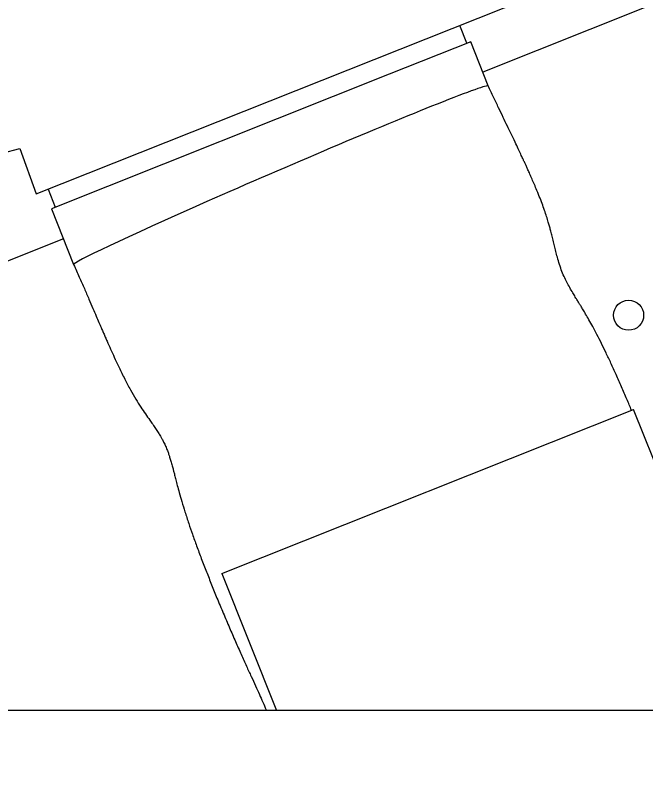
# Model space of a CAD drawing. Extents: x -2187 to 96136, y -11110 to 52208.
# Drawn here: x 39019 to 39480, y 18663 to 19224 of the extents above; entities that cross this region are included whole.
import ezdxf

# ---------------------------------------------------------------- set-up
doc = ezdxf.new("R2010")
doc.units = 0
doc.header["$LTSCALE"] = 1000
doc.header["$MEASUREMENT"] = 0
doc.linetypes.add('ACAD_ISO02W100', pattern=[15, 12, -3])
doc.styles.add('HZHT', font='hztxt_e.shx', dxfattribs={"width": 1.5, "bigfont": 'hztxt.shx'})
doc.dimstyles.new('75', dxfattribs={"dimscale": 100, "dimtxt": 3, "dimasz": 1, "dimexe": 1, "dimexo": 1, "dimgap": 0.2, "dimtad": 1, "dimdec": 0, "dimrnd": 10, "dimzin": 0, "dimdsep": 46, "dimtxsty": 'HZHT', "dimblk1": 'ARCHTICK', "dimblk2": 'ARCHTICK', "dimsah": 1, "dimcen": 1, "dimdle": 0.5, "dimclrd": 1, "dimclre": 1, "dimadec": 0, "dimazin": 0, "dimtfac": 1, "dimtdec": 0, "dimtix": 1, "dimtmove": 2, "dimatfit": 3, "dimfxl": 0, "dimtolj": 1, "dimtzin": 0, "dimarcsym": 0})

# ---------------------------------------------------------------- blocks, each defined once
blk = doc.blocks.new('_ArchTick')
at = {"color": 0, "linetype": 'ByBlock', "const_width": 0.4}
blk.add_lwpolyline([(-0.5, -0.5), (0.5, 0.5)], dxfattribs=at)
blk = doc.blocks.new('*D126')
at = {"color": 1, "linetype": 'ACAD_ISO02W100', "lineweight": -2, "ltscale": 750}
for p, q in [((42390.1, 18589.5), (42390.1, 17223.45)), ((38440.1, 18544.5), (38440.1, 17223.45)), ((38390.1, 17323.45), (39094.86, 17323.45)), ((42440.1, 17323.45), (40344.86, 17323.45))]:
    blk.add_line(p, q, dxfattribs=at)
at = {"layer": 'Defpoints', "color": 0, "linetype": 'ACAD_ISO02W100', "ltscale": 750}
for p in [(42390.1, 18689.5), (38440.1, 18644.5), (42390.1, 17323.45)]:
    blk.add_point(p, dxfattribs=at)
at = {"color": 1, "linetype": 'ACAD_ISO02W100', "lineweight": -2, "ltscale": 750, "xscale": 100, "yscale": 100, "zscale": 100, "rotation": 180}
blk.add_blockref('_ArchTick', (38440.1, 17323.45), dxfattribs=at)
at = {"color": 1, "linetype": 'ACAD_ISO02W100', "lineweight": -2, "ltscale": 750, "xscale": 100, "yscale": 100, "zscale": 100}
blk.add_blockref('_ArchTick', (42390.1, 17323.45), dxfattribs=at)
at = {"color": 0, "linetype": 'ACAD_ISO02W100', "ltscale": 750, "insert": (39719.86, 17473.45), "char_height": 300, "attachment_point": 2, "style": 'HZHT'}
blk.add_mtext('\\A1;3950', dxfattribs=at)

msp = doc.modelspace()

# ---------------------------------------------------------------- linework, layer by layer
at = {"color": 7, "linetype": 'Continuous', "lineweight": 15}
for p, q in [((39034.078, 19093.293), (39430.109, 19250.967)), ((39478.54, 19229.348), (39360.476, 19182.342)), ((39348.86, 19203.41), (39343.633, 19216.537)), ((39351.647, 19204.52), (39291.941, 19180.749)), ((39364.498, 19172.242), (39351.647, 19204.52)), ((39291.941, 19180.749), (39045.053, 19082.454)), ((39021.916, 19126.385), (39034.078, 19093.293)), ((39042.614, 19096.691), (39047.84, 19083.563)), ((39045.053, 19082.454), (39061.345, 19041.533)), ((39053.882, 19060.276), (39011.874, 19043.551)), ((39169.776, 18815.707), (39470.794, 18935.558)), ((39558.41, 18715.501), (39470.794, 18935.558)), ((39169.776, 18815.707), (39209.673, 18715.501)), ((39915.097, 18715.501), (38915.097, 18715.501)), ((39915.097, 18715.501), (38915.097, 18715.501))]:
    msp.add_line(p, q, dxfattribs=at)
at = {"color": 7, "linetype": 'Continuous', "lineweight": 15, "flags": 128}
msp.add_lwpolyline([(39005.404, 19122.206), (39009.087, 19123.086), (39021.916, 19126.385)], dxfattribs=at)
at = {"color": 7, "linetype": 'Continuous', "lineweight": 15}
msp.add_circle((39467.097, 19004.501), 11, dxfattribs=at)
for start_param, end_param in [(-0.0006808, 0.7077863), (0.7077863, 3.1430845)]:
    msp.add_ellipse((39212.921, 19106.888), major_axis=(151.575, 65.357), ratio=0.0241359, start_param=start_param, end_param=end_param, dxfattribs=at)
for points, knots in [([(39469.259, 18934.947), (39468.143, 18937.644), (39465.765, 18943.389), (39462.019, 18952.081), (39458.129, 18960.885), (39454.335, 18969.194), (39450.745, 18976.795), (39447.307, 18983.811), (39444.043, 18990.21), (39440.956, 18996.013), (39438.208, 19000.975), (39435.865, 19005.059), (39433.95, 19008.296), (39432.578, 19010.568), (39431.634, 19012.118), (39430.861, 19013.383), (39429.853, 19015.026), (39428.443, 19017.328), (39426.653, 19020.277), (39424.576, 19023.792), (39422.419, 19027.668), (39420.275, 19031.949), (39418.286, 19036.585), (39416.519, 19041.62), (39415.089, 19046.594), (39413.93, 19051.147), (39412.932, 19055.274), (39411.965, 19059.291), (39411.01, 19063.139), (39410.105, 19066.607), (39409.246, 19069.734), (39408.298, 19073.006), (39407.111, 19076.852), (39405.606, 19081.361), (39403.81, 19086.305), (39401.771, 19091.567), (39399.739, 19096.546), (39397.818, 19101.09), (39396.149, 19104.942), (39394.617, 19108.412), (39393.289, 19111.378), (39392.184, 19113.816), (39391.312, 19115.728), (39390.507, 19117.482), (39389.537, 19119.584), (39388.161, 19122.542), (39386.294, 19126.521), (39383.913, 19131.544), (39381.243, 19137.127), (39378.349, 19143.151), (39375.299, 19149.489), (39371.93, 19156.506), (39368.265, 19164.189), (39365.786, 19169.489), (39364.494, 19172.25)], [0, 0, 0, 0, 0.0336706, 0.0717341, 0.1091639, 0.1444822, 0.1766496, 0.2055024, 0.2339304, 0.2591671, 0.2817717, 0.3007982, 0.316064, 0.3275596, 0.3327306, 0.3372735, 0.3445054, 0.3548255, 0.368208, 0.3842657, 0.4020483, 0.4195491, 0.4391441, 0.4604063, 0.4813714, 0.4983408, 0.5142391, 0.5300054, 0.545681, 0.5596452, 0.5710842, 0.5828667, 0.5986487, 0.6172192, 0.6373397, 0.6589107, 0.6818574, 0.6989467, 0.7154201, 0.7299704, 0.7424403, 0.7527087, 0.7606868, 0.7665435, 0.7747982, 0.7873, 0.8041429, 0.8254198, 0.8512109, 0.8751314, 0.901985, 0.931763, 0.9644429, 1, 1, 1, 1]), ([(39061.348, 19041.525), (39062.73, 19038.511), (39065.397, 19032.692), (39069.098, 19024.24), (39072.414, 19016.563), (39075.286, 19009.854), (39077.72, 19004.167), (39079.717, 18999.511), (39081.325, 18995.78), (39082.663, 18992.69), (39083.885, 18989.884), (39085.138, 18987.02), (39086.853, 18983.125), (39089.059, 18978.179), (39091.749, 18972.27), (39094.949, 18965.428), (39098.589, 18957.97), (39102.647, 18950.23), (39106.597, 18943.426), (39110.313, 18937.554), (39113.763, 18932.436), (39116.702, 18928.231), (39119.165, 18924.718), (39121.237, 18921.707), (39123.115, 18918.853), (39124.675, 18916.318), (39125.985, 18914.031), (39127.292, 18911.55), (39128.629, 18908.702), (39129.827, 18905.771), (39130.786, 18903.124), (39131.637, 18900.544), (39132.505, 18897.675), (39133.373, 18894.562), (39134.13, 18891.695), (39134.721, 18889.406), (39135.344, 18886.965), (39136.134, 18883.87), (39137.227, 18879.675), (39138.659, 18874.4), (39140.507, 18867.958), (39142.815, 18860.397), (39145.401, 18852.439), (39148.255, 18844.125), (39151.336, 18835.545), (39154.752, 18826.392), (39158.416, 18816.888), (39162.227, 18807.272), (39166.334, 18797.166), (39170.676, 18786.736), (39175.188, 18776.143), (39179.554, 18766.107), (39183.704, 18756.731), (39187.563, 18748.17), (39191.092, 18740.46), (39194.26, 18733.571), (39197.102, 18727.34), (39199.668, 18721.533), (39201.341, 18717.642), (39202.141, 18715.64), (39202.197, 18715.501)], [0, 0, 0, 0, 0.0278532, 0.0537636, 0.0772392, 0.0979405, 0.1150063, 0.1292186, 0.1405382, 0.1491447, 0.1574424, 0.1661781, 0.1753304, 0.1930978, 0.2115637, 0.2297434, 0.2563644, 0.2810851, 0.3030131, 0.3223651, 0.339431, 0.3550116, 0.3652237, 0.3755901, 0.3856764, 0.3938805, 0.4005146, 0.4081188, 0.4176, 0.4269547, 0.4347036, 0.4413082, 0.449758, 0.4598025, 0.4683739, 0.4746525, 0.4796759, 0.4894272, 0.5018629, 0.5172598, 0.5370711, 0.5591002, 0.5838389, 0.6071138, 0.6327628, 0.6605462, 0.6896265, 0.7190764, 0.748439, 0.7823659, 0.8149913, 0.8458218, 0.874488, 0.9008879, 0.9244777, 0.9455552, 0.9645239, 0.981932, 0.9987435, 1, 1, 1, 1])]:
    msp.add_open_spline(points, degree=3, knots=knots, dxfattribs=at)

# ---------------------------------------------------------------- dimensions: what is measured, and where the dimension line sits
at = {"color": 1, "linetype": 'ACAD_ISO02W100', "ltscale": 750}
dim = msp.add_linear_dim(base=(42390.097, 17323.451), p1=(38440.097, 18644.501), p2=(42390.097, 18689.501), angle=180, dimstyle='75', override={"dimfxl": 3.25}, dxfattribs=at)
dim.commit()
dim.dimension.update_dxf_attribs({"geometry": '*D126', "text_midpoint": (39719.863, 17323.451), "dimtype": 160})

doc.saveas('drawing.dxf')
